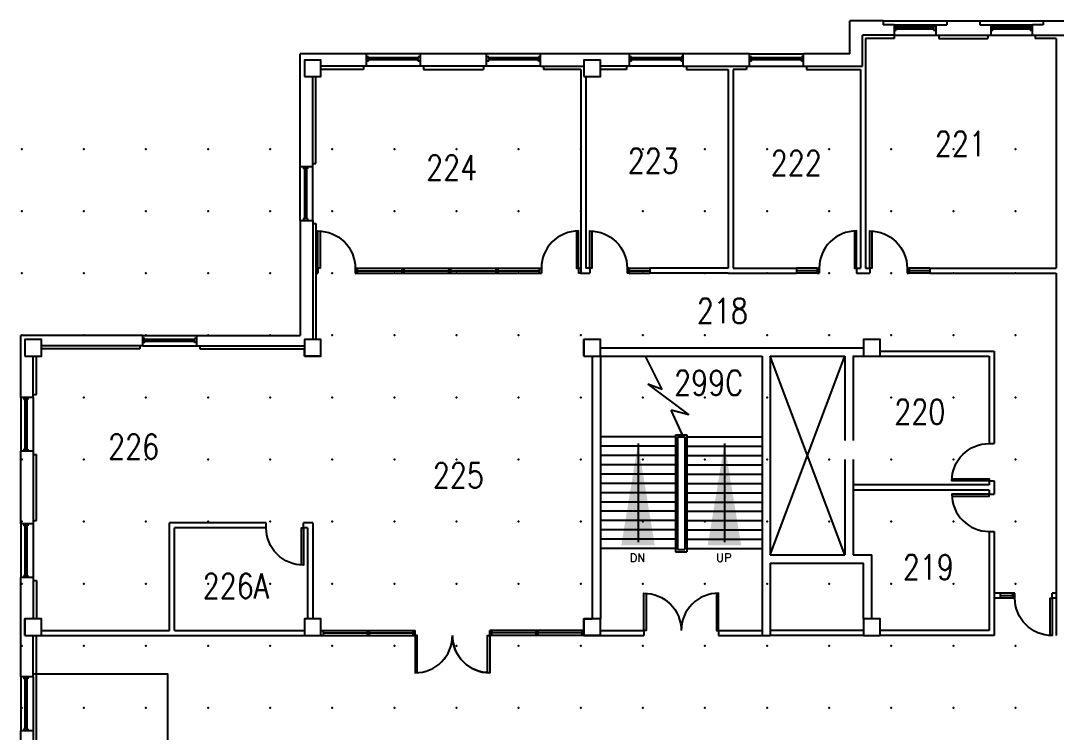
# Model space of a CAD drawing. Header units: millimetres. Extents: x 16 to 306, y 32 to 213.
# Drawn here: x 15.9 to 97.3, y 134.4 to 190.4 of the extents above; entities that cross this region are included whole.
import ezdxf
from ezdxf.enums import TextEntityAlignment as Align

# ---------------------------------------------------------------- set-up
doc = ezdxf.new("R2010")
doc.units = ezdxf.units.MM
for name, color, linetype in [('A-CIRC-TEXT', 1, 'Continuous'), ('A-DOOR', 2, 'Continuous'), ('A-FLOR-IDEN', 202, 'Continuous'), ('A-FLOR-STRS', 1, 'Continuous'), ('A-GLAZ', 5, 'Continuous'), ('A-WALL', 7, 'Continuous')]:
    doc.layers.add(name, color=color, linetype=linetype)
doc.styles.add('NOTES8', font='romans.shx', dxfattribs={"height": 8})
doc.styles.add('ROMANS', font='ROMANS.shx')
doc.styles.get("Standard").update_dxf_attribs({"font": 'arial.ttf'})
doc.dimstyles.get("Standard").update_dxf_attribs({"dimtxt": 0.18, "dimasz": 0.18, "dimexe": 0.18, "dimexo": 0.0625, "dimgap": 0.09, "dimtad": 0, "dimtih": 1, "dimtoh": 1, "dimdec": 4, "dimzin": 0, "dimdsep": 46, "dimtxsty": 'Standard', "dimcen": 0.09, "dimadec": 0, "dimazin": 0, "dimtfac": 1, "dimtdec": 4, "dimtofl": 0, "dimtmove": 0, "dimatfit": 3, "dimfxl": 1, "dimtolj": 1, "dimtzin": 0, "dimarcsym": 0})

# ---------------------------------------------------------------- blocks, each defined once
blk = doc.blocks.new('*U5')
blk.add_point((0, 0))
blk = doc.blocks.new('*U7')
at = {"color": 0, "linetype": 'ByBlock', "lineweight": -2, "transparency": 16777216}
for p in [(0, 146.502), (4.8834, 146.502), (9.7668, 146.502), (14.6502, 146.502), (19.5336, 146.502), (24.417, 146.502), (29.3004, 146.502), (34.1838, 146.502), (39.0672, 146.502), (43.9506, 146.502), (48.834, 146.502), (53.7174, 146.502), (58.6008, 146.502), (63.4842, 146.502), (68.3676, 146.502), (73.251, 146.502), (78.1344, 146.502), (0, 141.6186), (4.8834, 141.6186), (9.7668, 141.6186), (14.6502, 141.6186), (19.5336, 141.6186), (24.417, 141.6186), (29.3004, 141.6186), (34.1838, 141.6186), (39.0672, 141.6186), (43.9506, 141.6186), (48.834, 141.6186), (53.7174, 141.6186), (58.6008, 141.6186), (63.4842, 141.6186), (68.3676, 141.6186), (73.251, 141.6186), (78.1344, 141.6186), (0, 136.7352), (4.8834, 136.7352), (9.7668, 136.7352), (14.6502, 136.7352), (19.5336, 136.7352), (24.417, 136.7352), (29.3004, 136.7352), (34.1838, 136.7352), (39.0672, 136.7352), (43.9506, 136.7352), (48.834, 136.7352), (53.7174, 136.7352), (58.6008, 136.7352), (63.4842, 136.7352), (68.3676, 136.7352), (73.251, 136.7352), (78.1344, 136.7352), (0, 131.8518), (4.8834, 131.8518), (9.7668, 131.8518), (14.6502, 131.8518), (19.5336, 131.8518), (24.417, 131.8518), (29.3004, 131.8518), (34.1838, 131.8518), (39.0672, 131.8518), (43.9506, 131.8518), (48.834, 131.8518), (53.7174, 131.8518), (58.6008, 131.8518), (63.4842, 131.8518), (68.3676, 131.8518), (73.251, 131.8518), (78.1344, 131.8518), (0, 126.9684), (4.8834, 126.9684), (9.7668, 126.9684), (14.6502, 126.9684), (19.5336, 126.9684), (24.417, 126.9684), (29.3004, 126.9684), (34.1838, 126.9684), (39.0672, 126.9684), (43.9506, 126.9684), (48.834, 126.9684), (53.7174, 126.9684), (58.6008, 126.9684), (63.4842, 126.9684), (68.3676, 126.9684), (73.251, 126.9684), (78.1344, 126.9684), (0, 122.085), (4.8834, 122.085), (9.7668, 122.085), (14.6502, 122.085), (19.5336, 122.085), (24.417, 122.085), (29.3004, 122.085), (34.1838, 122.085), (39.0672, 122.085), (43.9506, 122.085), (48.834, 122.085), (53.7174, 122.085), (58.6008, 122.085), (63.4842, 122.085), (68.3676, 122.085), (73.251, 122.085), (78.1344, 122.085), (0, 117.2016), (4.8834, 117.2016), (9.7668, 117.2016), (14.6502, 117.2016), (19.5336, 117.2016), (24.417, 117.2016), (29.3004, 117.2016), (34.1838, 117.2016), (39.0672, 117.2016), (43.9506, 117.2016), (48.834, 117.2016), (53.7174, 117.2016), (58.6008, 117.2016), (63.4842, 117.2016), (68.3676, 117.2016), (73.251, 117.2016), (78.1344, 117.2016), (0, 112.3182), (4.8834, 112.3182), (9.7668, 112.3182), (14.6502, 112.3182), (19.5336, 112.3182), (24.417, 112.3182), (29.3004, 112.3182), (34.1838, 112.3182), (39.0672, 112.3182), (43.9506, 112.3182), (48.834, 112.3182), (53.7174, 112.3182), (58.6008, 112.3182), (63.4842, 112.3182), (68.3676, 112.3182), (73.251, 112.3182), (78.1344, 112.3182), (0, 107.4348), (4.8834, 107.4348), (9.7668, 107.4348), (14.6502, 107.4348), (19.5336, 107.4348), (24.417, 107.4348), (29.3004, 107.4348), (34.1838, 107.4348), (39.0672, 107.4348), (43.9506, 107.4348), (48.834, 107.4348), (53.7174, 107.4348), (58.6008, 107.4348), (63.4842, 107.4348), (68.3676, 107.4348), (73.251, 107.4348), (78.1344, 107.4348), (0, 102.5514), (4.8834, 102.5514), (9.7668, 102.5514), (14.6502, 102.5514), (19.5336, 102.5514), (24.417, 102.5514), (29.3004, 102.5514), (34.1838, 102.5514), (39.0672, 102.5514), (43.9506, 102.5514), (48.834, 102.5514), (53.7174, 102.5514), (58.6008, 102.5514), (63.4842, 102.5514), (68.3676, 102.5514), (73.251, 102.5514), (78.1344, 102.5514)]:
    blk.add_blockref('*U5', p, dxfattribs=at)

msp = doc.modelspace()

# ---------------------------------------------------------------- linework, layer by layer
msp.add_lwpolyline([(17.147, 138.99), (27.468, 138.99), (27.468, 79.382), (17.147, 79.382)], close=True)
at = {"layer": 'A-DOOR'}
for p, q in [((46.929, 142.001), (46.929, 139.071)), ((47.092, 139.071), (47.092, 142.001)), ((52.627, 139.071), (52.627, 142.001)), ((52.79, 142.001), (52.79, 139.071))]:
    msp.add_line(p, q, dxfattribs=at)
for points in [[(39.45, 173.818), (39.45, 170.888), (39.287, 170.888), (39.287, 173.818, -0.414648), (42.217, 170.883, -0.414648)], [(59.616, 173.818), (59.616, 170.888), (59.779, 170.888), (59.779, 173.818, 0.4143), (56.848, 170.887, 0.4143)], [(60.827, 173.818), (60.827, 170.888), (60.664, 170.888), (60.664, 173.818, -0.4143), (63.594, 170.887, -0.4143)], [(81.46, 173.818), (81.46, 170.888), (81.623, 170.888), (81.623, 173.818, 0.4143), (78.693, 170.887, 0.4143)], [(82.834, 173.818), (82.834, 170.888), (82.671, 170.888), (82.671, 173.818, -0.414648), (85.601, 170.883, -0.414648)], [(89.122, 154.329), (92.052, 154.329), (92.052, 154.166), (89.122, 154.166, -0.4143), (92.053, 157.096, -0.4143)], [(89.122, 152.955), (92.052, 152.955), (92.052, 153.118), (89.122, 153.118, 0.4143), (92.053, 150.188, 0.4143)], [(37.985, 147.537), (37.985, 150.468), (38.148, 150.468), (38.148, 147.537, -0.4143), (35.217, 150.468, -0.4143)], [(65.079, 145.329), (65.079, 142.399), (64.917, 142.399), (64.917, 145.329, -0.414648), (67.847, 142.395, -0.414648)], [(70.614, 145.329), (70.614, 142.399), (70.777, 142.399), (70.777, 145.329, 0.4143), (67.847, 142.398, 0.4143)], [(96.844, 142.002), (96.844, 144.933), (97.007, 144.933), (97.007, 142.002, -0.4143), (94.077, 144.933, -0.4143)], [(47.091, 139.071), (47.091, 142.001), (46.928, 142.001), (46.928, 139.071, 0.4143), (49.858, 142.002, 0.4143)], [(52.626, 139.071), (52.626, 142.001), (52.789, 142.001), (52.789, 139.071, -0.4143), (49.858, 142.002, -0.4143)]]:
    msp.add_lwpolyline(points, format="xyb", dxfattribs=at)
for centre, start, end in [((46.929, 142.001), 270, 0.017), ((52.79, 142.001), 179.983, 270)]:
    msp.add_arc(centre, 2.93, start, end, dxfattribs=at)
at = {"layer": 'A-FLOR-STRS'}
for p, q in [((66.352, 161.34), (65.049, 163.979)), ((66.352, 161.34), (65.213, 161.758)), ((65.213, 161.758), (68.441, 159.366)), ((67.948, 157.793), (67.044, 159.722)), ((68.441, 159.366), (67.044, 159.722)), ((67.399, 157.63), (61.498, 157.63)), ((67.399, 157.793), (67.399, 148.595)), ((67.399, 157.793), (68.295, 157.793)), ((67.562, 157.63), (67.562, 148.758)), ((67.562, 157.63), (68.132, 157.63)), ((68.132, 157.63), (68.132, 148.758)), ((68.295, 157.793), (68.295, 148.595)), ((68.295, 157.63), (74.196, 157.63)), ((67.399, 156.898), (61.498, 156.898)), ((68.295, 156.898), (74.196, 156.898)), ((67.399, 156.165), (61.498, 156.165)), ((68.295, 156.165), (74.196, 156.165)), ((67.399, 155.433), (61.498, 155.433)), ((67.399, 154.7), (61.498, 154.7)), ((68.295, 155.433), (74.196, 155.433)), ((68.295, 154.7), (74.196, 154.7)), ((67.399, 153.968), (61.498, 153.968)), ((68.295, 153.968), (74.196, 153.968)), ((67.399, 153.235), (61.498, 153.235)), ((68.295, 153.235), (74.196, 153.235)), ((67.399, 152.502), (61.498, 152.502)), ((68.295, 152.502), (74.157, 152.502)), ((67.399, 151.77), (61.498, 151.77)), ((68.295, 151.77), (74.196, 151.77)), ((67.399, 151.037), (61.498, 151.037)), ((68.295, 151.037), (74.196, 151.037)), ((67.399, 150.305), (61.498, 150.305)), ((68.295, 150.305), (74.196, 150.305)), ((67.399, 149.572), (61.498, 149.572)), ((68.295, 149.572), (74.196, 149.572)), ((67.399, 148.84), (61.498, 148.84)), ((67.399, 148.595), (68.295, 148.595)), ((67.562, 148.758), (68.132, 148.758)), ((68.295, 148.84), (74.196, 148.84))]:
    msp.add_line(p, q, dxfattribs=at)
at = {"layer": 'A-GLAZ'}
for p, q in [((39.52, 142.399), (46.764, 142.399)), ((39.52, 142.002), (46.764, 142.002)), ((39.683, 142.201), (43.142, 142.201)), ((43.142, 142.399), (43.142, 142.002)), ((43.305, 142.399), (43.305, 142.002)), ((43.305, 142.201), (46.764, 142.201)), ((46.764, 142.399), (46.927, 142.399)), ((46.764, 142.001), (46.764, 142.399)), ((46.764, 142.002), (46.927, 142.002)), ((46.765, 142.002), (46.928, 142.002)), ((46.927, 142.001), (46.927, 142.399)), ((52.951, 142.399), (52.789, 142.399)), ((52.789, 142.001), (52.789, 142.399)), ((52.951, 142.002), (52.789, 142.002)), ((60.196, 142.399), (52.951, 142.399)), ((52.951, 142.001), (52.951, 142.399)), ((56.411, 142.201), (52.951, 142.201)), ((60.196, 142.002), (52.951, 142.002)), ((56.411, 142.399), (56.411, 142.002)), ((56.574, 142.399), (56.574, 142.002)), ((60.033, 142.201), (56.574, 142.201))]:
    msp.add_line(p, q, dxfattribs=at)
at = {"layer": 'A-WALL'}
for p, q in [((81.114, 187.747), (81.114, 190.352)), ((83.729, 190.352), (81.114, 190.352)), ((83.729, 190.352), (88.715, 190.352)), ((83.729, 190.352), (83.729, 190.026)), ((84.594, 190.026), (83.729, 190.026)), ((84.594, 190.026), (87.85, 190.026)), ((84.594, 190.026), (84.594, 189.212)), ((84.594, 189.945), (84.757, 189.945)), ((84.757, 189.945), (84.757, 189.619)), ((84.757, 189.863), (87.687, 189.863)), ((84.757, 189.7), (87.687, 189.7)), ((87.687, 189.945), (87.687, 189.619)), ((87.687, 189.945), (87.85, 189.945)), ((87.85, 190.026), (88.715, 190.026)), ((87.85, 190.026), (87.85, 189.212)), ((88.715, 190.352), (91.319, 190.352)), ((88.715, 190.352), (88.715, 190.026)), ((91.319, 190.352), (96.305, 190.352)), ((91.319, 190.352), (91.319, 190.026)), ((91.319, 190.026), (92.184, 190.026)), ((92.184, 190.026), (95.44, 190.026)), ((92.184, 190.026), (92.184, 189.212)), ((95.44, 190.026), (95.44, 189.212)), ((96.305, 190.026), (95.451, 190.026)), ((96.305, 190.352), (98.91, 190.352)), ((96.305, 190.352), (96.305, 190.026)), ((82.091, 186.77), (82.091, 189.212)), ((84.594, 189.212), (82.091, 189.212)), ((82.346, 188.958), (82.346, 170.888)), ((84.594, 188.958), (82.346, 188.958)), ((84.594, 189.619), (84.757, 189.619)), ((84.594, 189.212), (87.85, 189.212)), ((84.594, 189.212), (84.594, 188.958)), ((87.687, 189.619), (87.85, 189.619)), ((87.85, 189.212), (92.184, 189.212)), ((88.094, 189.212), (88.094, 188.958)), ((88.094, 188.958), (91.94, 188.958)), ((91.94, 189.212), (91.94, 188.958)), ((92.184, 189.212), (95.44, 189.212)), ((95.44, 189.212), (99.774, 189.212)), ((95.684, 189.212), (95.684, 188.958)), ((97.333, 188.958), (95.684, 188.958)), ((97.333, 188.958), (97.333, 170.888)), ((43.103, 187.747), (37.893, 187.747)), ((37.893, 178.875), (37.893, 187.747)), ((47.335, 187.747), (43.103, 187.747)), ((43.103, 186.77), (43.103, 187.747)), ((52.545, 187.747), (47.335, 187.747)), ((47.335, 186.77), (47.335, 187.747)), ((56.777, 187.747), (52.545, 187.747)), ((52.545, 186.77), (52.545, 187.747)), ((63.777, 187.747), (56.777, 187.747)), ((56.777, 186.77), (56.777, 187.747)), ((68.01, 187.747), (63.777, 187.747)), ((63.777, 186.77), (63.777, 187.747)), ((73.219, 187.747), (68.01, 187.747)), ((68.01, 186.77), (68.01, 187.747)), ((73.219, 187.747), (77.452, 187.747)), ((73.219, 186.77), (73.219, 187.747)), ((81.114, 187.747), (77.452, 187.747)), ((77.452, 186.77), (77.452, 187.747)), ((43.103, 186.77), (39.521, 186.77)), ((42.858, 186.516), (39.521, 186.516)), ((42.858, 186.77), (42.858, 186.516)), ((47.335, 186.77), (43.103, 186.77)), ((52.545, 186.77), (47.335, 186.77)), ((47.582, 186.77), (47.582, 186.516)), ((47.582, 186.516), (52.298, 186.516)), ((52.298, 186.77), (52.298, 186.516)), ((56.777, 186.77), (52.545, 186.77)), ((56.777, 186.77), (60.196, 186.77)), ((57.026, 186.77), (57.026, 186.516)), ((59.941, 186.516), (57.026, 186.516)), ((59.941, 186.516), (59.941, 170.491)), ((63.777, 186.77), (61.498, 186.77)), ((63.533, 186.516), (61.498, 186.516)), ((63.533, 186.77), (63.533, 186.516)), ((68.01, 186.77), (63.777, 186.77)), ((68.01, 186.77), (73.219, 186.77)), ((68.256, 186.77), (68.256, 186.516)), ((68.256, 186.516), (71.53, 186.516)), ((71.53, 186.516), (71.53, 170.888)), ((71.927, 186.516), (71.927, 170.888)), ((72.977, 186.516), (71.927, 186.516)), ((72.977, 186.77), (72.977, 186.516)), ((73.219, 186.77), (77.452, 186.77)), ((77.452, 186.77), (82.091, 186.77)), ((77.696, 186.77), (77.696, 186.516)), ((77.696, 186.516), (81.949, 186.516)), ((81.949, 186.516), (81.949, 170.888)), ((38.87, 178.875), (38.87, 185.956)), ((39.124, 179.118), (39.124, 185.956)), ((60.338, 185.956), (60.338, 170.888)), ((38.87, 179.118), (39.124, 179.118)), ((37.893, 178.875), (38.87, 178.875)), ((37.893, 174.642), (37.893, 178.875)), ((38.139, 178.874), (38.139, 178.712)), ((38.465, 178.712), (38.139, 178.712)), ((38.221, 178.712), (38.221, 174.805)), ((38.383, 178.712), (38.383, 174.805)), ((38.465, 178.874), (38.465, 178.712)), ((38.87, 174.642), (38.87, 178.875)), ((37.893, 174.642), (37.893, 165.607)), ((37.893, 174.642), (38.87, 174.642)), ((38.139, 174.805), (38.139, 174.642)), ((38.465, 174.805), (38.139, 174.805)), ((38.465, 174.805), (38.465, 174.642)), ((38.87, 174.642), (38.87, 165.282)), ((38.87, 174.398), (39.124, 174.398)), ((39.124, 174.398), (39.124, 165.282)), ((39.124, 170.888), (39.287, 170.888)), ((39.124, 170.491), (39.287, 170.491)), ((39.287, 170.888), (39.287, 170.491)), ((42.217, 170.888), (56.848, 170.888)), ((42.217, 170.888), (42.217, 170.491)), ((42.217, 170.491), (56.848, 170.491)), ((42.38, 170.888), (42.38, 170.491)), ((42.38, 170.689), (45.88, 170.689)), ((45.88, 170.888), (45.88, 170.491)), ((46.043, 170.888), (46.043, 170.491)), ((46.043, 170.689), (49.579, 170.689)), ((49.579, 170.491), (49.579, 170.888)), ((49.741, 170.491), (49.741, 170.888)), ((49.741, 170.689), (53.277, 170.689)), ((53.277, 170.888), (53.277, 170.491)), ((53.44, 170.888), (53.44, 170.491)), ((53.44, 170.689), (56.686, 170.689)), ((56.686, 170.888), (56.686, 170.491)), ((56.848, 170.888), (56.848, 170.491)), ((59.779, 170.888), (59.779, 170.491)), ((59.779, 170.888), (59.941, 170.888)), ((59.941, 170.491), (59.779, 170.491)), ((59.941, 170.491), (60.664, 170.491)), ((60.664, 170.888), (60.338, 170.888)), ((60.664, 170.888), (60.664, 170.491)), ((63.594, 170.888), (63.594, 170.491)), ((63.757, 170.888), (63.594, 170.888)), ((63.757, 170.491), (63.594, 170.491)), ((63.757, 170.888), (63.757, 170.491)), ((63.757, 170.888), (65.385, 170.888)), ((63.757, 170.689), (65.385, 170.689)), ((63.757, 170.491), (65.385, 170.491)), ((71.53, 170.888), (65.385, 170.888)), ((65.385, 170.888), (65.385, 170.491)), ((71.53, 170.491), (65.385, 170.491)), ((71.53, 170.491), (71.927, 170.491)), ((71.927, 170.888), (76.902, 170.888)), ((71.927, 170.491), (76.902, 170.491)), ((76.902, 170.888), (76.902, 170.491)), ((78.53, 170.888), (76.902, 170.888)), ((78.53, 170.689), (76.902, 170.689)), ((78.53, 170.491), (76.902, 170.491)), ((78.53, 170.888), (78.53, 170.491)), ((78.53, 170.888), (78.693, 170.888)), ((78.53, 170.491), (78.693, 170.491)), ((78.693, 170.888), (78.693, 170.491)), ((81.623, 170.888), (81.623, 170.491)), ((81.623, 170.888), (81.949, 170.888)), ((81.623, 170.491), (82.671, 170.491)), ((82.346, 170.888), (82.671, 170.888)), ((82.671, 170.888), (82.671, 170.491)), ((85.601, 170.888), (85.764, 170.888)), ((85.601, 170.888), (85.601, 170.491)), ((85.601, 170.491), (85.764, 170.491)), ((85.764, 170.888), (85.764, 170.491)), ((87.392, 170.888), (85.764, 170.888)), ((87.392, 170.689), (85.764, 170.689)), ((87.392, 170.491), (85.764, 170.491)), ((87.392, 170.888), (97.333, 170.888)), ((87.392, 170.888), (87.392, 170.491)), ((87.392, 170.491), (97.333, 170.491)), ((97.333, 170.491), (97.333, 142.002)), ((15.916, 160.723), (15.916, 165.607)), ((25.521, 165.607), (15.916, 165.607)), ((25.521, 165.607), (29.754, 165.607)), ((25.521, 164.793), (25.521, 165.607)), ((25.684, 165.365), (25.521, 165.365)), ((25.684, 165.04), (25.684, 165.365)), ((29.591, 165.284), (25.684, 165.284)), ((29.754, 165.365), (29.591, 165.365)), ((29.591, 165.04), (29.591, 165.365)), ((29.754, 165.607), (37.893, 165.607)), ((29.754, 164.793), (29.754, 165.607)), ((39.521, 165.282), (39.124, 165.282)), ((39.521, 163.979), (39.521, 165.282)), ((60.196, 163.979), (60.196, 165.282)), ((61.498, 165.282), (60.196, 165.282)), ((61.498, 164.63), (61.498, 165.282)), ((25.521, 164.793), (17.544, 164.793)), ((25.277, 164.539), (17.544, 164.539)), ((25.277, 164.793), (25.277, 164.539)), ((25.684, 165.04), (25.521, 165.04)), ((25.521, 164.793), (29.754, 164.793)), ((29.591, 165.121), (25.684, 165.121)), ((29.754, 165.04), (29.591, 165.04)), ((29.754, 164.793), (38.219, 164.793)), ((29.999, 164.793), (29.999, 164.539)), ((29.999, 164.539), (38.219, 164.539)), ((38.219, 163.979), (38.219, 164.539)), ((61.498, 164.63), (82.173, 164.63)), ((16.242, 163.979), (17.544, 163.979)), ((16.893, 160.723), (16.893, 163.979)), ((17.147, 160.968), (17.147, 163.979)), ((39.068, 163.979), (38.219, 163.979)), ((39.521, 163.979), (39.068, 163.979)), ((60.196, 163.979), (60.847, 163.979)), ((60.847, 163.979), (60.847, 143.305)), ((61.498, 163.979), (61.498, 143.305)), ((61.498, 163.979), (74.196, 163.979)), ((74.196, 163.979), (74.196, 142.002)), ((74.847, 163.979), (80.707, 163.979)), ((74.847, 163.979), (74.847, 148.351)), ((74.847, 148.351), (80.707, 163.979)), ((80.707, 148.351), (74.847, 163.979)), ((80.707, 163.979), (80.707, 157.343)), ((81.349, 163.979), (92.052, 163.979)), ((81.359, 163.979), (81.359, 157.343)), ((81.359, 163.979), (82.173, 163.979)), ((83.475, 164.376), (92.449, 164.376)), ((92.052, 163.979), (92.052, 157.096)), ((92.449, 164.376), (92.449, 157.096)), ((15.916, 160.723), (15.916, 156.491)), ((16.893, 160.723), (15.916, 160.723)), ((16.893, 160.968), (17.147, 160.968)), ((16.893, 160.723), (16.893, 156.491)), ((15.916, 150.793), (15.916, 156.491)), ((16.893, 156.491), (15.916, 156.491)), ((16.893, 156.491), (16.893, 150.793)), ((92.052, 157.096), (92.449, 157.096)), ((16.893, 156.247), (17.147, 156.247)), ((17.147, 151.036), (17.147, 156.247)), ((80.707, 155.855), (80.707, 148.351)), ((81.359, 155.855), (81.359, 148.351)), ((92.052, 154.166), (92.449, 154.166)), ((92.052, 154.166), (92.052, 153.84)), ((92.449, 154.166), (92.449, 153.118)), ((92.052, 153.84), (81.349, 153.84)), ((92.052, 153.444), (81.349, 153.444)), ((92.052, 153.444), (92.052, 153.118)), ((92.052, 153.118), (92.449, 153.118)), ((15.916, 150.793), (15.916, 146.561)), ((16.893, 150.793), (15.916, 150.793)), ((16.893, 151.036), (17.147, 151.036)), ((16.893, 150.793), (16.893, 146.561)), ((27.607, 142.399), (27.607, 150.864)), ((35.217, 150.864), (27.607, 150.864)), ((35.217, 150.468), (35.217, 150.864)), ((38.87, 150.864), (38.148, 150.864)), ((38.148, 150.468), (38.148, 150.864)), ((38.87, 150.864), (38.87, 143.305)), ((28.004, 142.399), (28.004, 150.468)), ((35.217, 150.468), (28.004, 150.468)), ((38.473, 150.468), (38.148, 150.468)), ((38.473, 150.468), (38.473, 143.305)), ((92.052, 150.188), (92.449, 150.188)), ((92.052, 150.188), (92.052, 142.399)), ((92.449, 150.188), (92.449, 142.002)), ((74.847, 148.351), (80.707, 148.351)), ((81.359, 148.351), (82.824, 148.351)), ((82.824, 143.305), (82.824, 148.351)), ((74.847, 147.7), (82.173, 147.7)), ((74.847, 147.7), (74.847, 142.002)), ((82.173, 143.305), (82.173, 147.7)), ((15.916, 138.747), (15.916, 146.561)), ((16.893, 146.561), (15.916, 146.561)), ((16.893, 146.561), (16.893, 143.305)), ((16.893, 146.317), (17.147, 146.317)), ((17.147, 146.317), (17.147, 143.305)), ((92.937, 145.329), (92.449, 145.329)), ((92.937, 144.933), (92.449, 144.933)), ((93.914, 145.329), (92.937, 145.329)), ((92.937, 144.933), (92.937, 145.329)), ((93.914, 145.131), (92.937, 145.131)), ((93.914, 144.933), (92.937, 144.933)), ((94.077, 145.329), (93.914, 145.329)), ((93.914, 144.933), (93.914, 145.329)), ((94.077, 144.933), (93.914, 144.933)), ((94.077, 144.933), (94.077, 145.329)), ((97.333, 145.329), (97.007, 145.329)), ((97.007, 144.933), (97.007, 145.329)), ((97.333, 144.933), (97.007, 144.933)), ((16.242, 142.002), (16.242, 143.305)), ((39.521, 143.305), (38.87, 143.305)), ((39.521, 142.002), (39.521, 143.305)), ((60.196, 142.002), (60.196, 143.305)), ((60.196, 143.305), (60.847, 143.305)), ((60.196, 142.002), (60.196, 143.305)), ((16.893, 138.747), (16.893, 142.002)), ((17.147, 138.99), (17.147, 142.002)), ((17.544, 142.399), (27.607, 142.399)), ((17.544, 142.002), (38.219, 142.002)), ((28.004, 142.399), (38.219, 142.399)), ((38.219, 142.002), (39.521, 142.002)), ((39.521, 142.399), (46.765, 142.399)), ((39.521, 142.002), (46.765, 142.002)), ((39.684, 142.399), (39.684, 142.002)), ((39.684, 142.201), (43.143, 142.201)), ((43.143, 142.399), (43.143, 142.002)), ((43.306, 142.399), (43.306, 142.002)), ((43.306, 142.201), (46.765, 142.201)), ((46.765, 142.399), (46.928, 142.399)), ((46.765, 142.001), (46.765, 142.399)), ((46.765, 142.002), (46.928, 142.002)), ((46.767, 142.002), (46.929, 142.002)), ((46.928, 142.001), (46.928, 142.399)), ((47.092, 142.001), (46.929, 142.001)), ((52.627, 142.001), (52.79, 142.001)), ((52.953, 142.399), (52.79, 142.399)), ((52.79, 142.001), (52.79, 142.399)), ((52.953, 142.002), (52.79, 142.002)), ((60.197, 142.399), (52.953, 142.399)), ((52.953, 142.001), (52.953, 142.399)), ((56.412, 142.201), (52.953, 142.201)), ((60.197, 142.002), (52.953, 142.002)), ((56.412, 142.399), (56.412, 142.002)), ((56.575, 142.399), (56.575, 142.002)), ((60.034, 142.201), (56.575, 142.201)), ((60.034, 142.399), (60.034, 142.002)), ((61.498, 142.002), (60.196, 142.002)), ((61.498, 142.399), (64.917, 142.399)), ((61.498, 142.002), (64.917, 142.002)), ((64.917, 142.399), (64.917, 142.002)), ((70.777, 142.399), (74.196, 142.399)), ((70.777, 142.399), (70.777, 142.002)), ((70.777, 142.002), (74.196, 142.002)), ((74.196, 142.002), (74.847, 142.002)), ((82.173, 142.399), (74.847, 142.399)), ((82.173, 142.002), (74.847, 142.002)), ((92.052, 142.399), (83.475, 142.399)), ((92.449, 142.002), (83.475, 142.002)), ((15.916, 138.747), (15.916, 134.514)), ((16.893, 138.747), (15.916, 138.747)), ((16.893, 138.99), (17.147, 138.99)), ((16.893, 138.747), (16.893, 134.514)), ((15.916, 128.816), (15.916, 134.514)), ((16.893, 134.514), (15.916, 134.514)), ((16.893, 134.514), (16.893, 128.816))]:
    msp.add_line(p, q, dxfattribs=at)
at = {"layer": 'A-WALL', "linetype": 'Continuous'}
for p, q in [((92.184, 189.945), (92.347, 189.945)), ((92.347, 189.945), (92.347, 189.619)), ((92.347, 189.863), (95.277, 189.863)), ((92.347, 189.7), (95.277, 189.7)), ((95.277, 189.945), (95.44, 189.945)), ((95.277, 189.945), (95.277, 189.619)), ((92.184, 189.619), (92.347, 189.619)), ((95.277, 189.619), (95.44, 189.619)), ((43.267, 187.508), (43.104, 187.508)), ((43.267, 187.182), (43.267, 187.508)), ((47.174, 187.426), (43.267, 187.426)), ((47.174, 187.263), (43.267, 187.263)), ((47.174, 187.182), (47.174, 187.508)), ((47.336, 187.508), (47.174, 187.508)), ((52.708, 187.508), (52.546, 187.508)), ((52.708, 187.182), (52.708, 187.508)), ((56.615, 187.426), (52.708, 187.426)), ((56.615, 187.263), (52.708, 187.263)), ((56.615, 187.182), (56.615, 187.508)), ((56.778, 187.508), (56.615, 187.508)), ((63.941, 187.508), (63.778, 187.508)), ((63.941, 187.182), (63.941, 187.508)), ((67.848, 187.426), (63.941, 187.426)), ((67.848, 187.263), (63.941, 187.263)), ((67.848, 187.182), (67.848, 187.508)), ((68.011, 187.508), (67.848, 187.508)), ((73.383, 187.508), (73.22, 187.508)), ((73.383, 187.182), (73.383, 187.508)), ((77.29, 187.426), (73.383, 187.426)), ((77.29, 187.263), (73.383, 187.263)), ((77.29, 187.182), (77.29, 187.508)), ((77.453, 187.508), (77.29, 187.508)), ((43.267, 187.182), (43.103, 187.182)), ((47.336, 187.182), (47.174, 187.182)), ((52.708, 187.182), (52.545, 187.182)), ((56.778, 187.182), (56.615, 187.182)), ((63.941, 187.182), (63.778, 187.182)), ((68.011, 187.182), (67.848, 187.182)), ((73.383, 187.182), (73.22, 187.182)), ((77.453, 187.182), (77.29, 187.182)), ((16.161, 160.723), (16.161, 160.561)), ((16.486, 160.561), (16.161, 160.561)), ((16.242, 160.561), (16.242, 156.654)), ((16.405, 160.561), (16.405, 156.654)), ((16.486, 160.723), (16.486, 160.561)), ((16.486, 156.654), (16.161, 156.654)), ((16.161, 156.654), (16.161, 156.491)), ((16.486, 156.654), (16.486, 156.491)), ((16.161, 150.793), (16.161, 150.63)), ((16.486, 150.63), (16.161, 150.63)), ((16.242, 150.63), (16.242, 146.723)), ((16.405, 150.63), (16.405, 146.723)), ((16.486, 150.793), (16.486, 150.63)), ((16.486, 146.723), (16.161, 146.723)), ((16.161, 146.723), (16.161, 146.561)), ((16.486, 146.723), (16.486, 146.561)), ((16.161, 138.747), (16.161, 138.584)), ((16.486, 138.584), (16.161, 138.584)), ((16.242, 138.584), (16.242, 134.677)), ((16.405, 138.584), (16.405, 134.677)), ((16.486, 138.747), (16.486, 138.584)), ((16.486, 134.677), (16.161, 134.677)), ((16.161, 134.677), (16.161, 134.514)), ((16.486, 134.677), (16.486, 134.514))]:
    msp.add_line(p, q, dxfattribs=at)
at = {"layer": 'A-WALL'}
for points in [[(38.219, 185.956), (39.521, 185.956), (39.521, 187.258), (38.219, 187.258), (38.219, 185.956)], [(60.196, 185.956), (61.498, 185.956), (61.498, 187.258), (60.196, 187.258), (60.196, 185.956)], [(16.242, 163.979), (17.544, 163.979), (17.544, 165.282), (16.242, 165.282), (16.242, 163.979)], [(38.219, 163.979), (39.521, 163.979), (39.521, 165.282), (38.219, 165.282), (38.219, 163.979)], [(60.196, 163.979), (61.498, 163.979), (61.498, 165.282), (60.196, 165.282), (60.196, 163.979)], [(82.173, 163.979), (83.475, 163.979), (83.475, 165.282), (82.173, 165.282), (82.173, 163.979)], [(16.242, 142.002), (17.544, 142.002), (17.544, 143.305), (16.242, 143.305), (16.242, 142.002)], [(38.219, 142.002), (39.521, 142.002), (39.521, 143.305), (38.219, 143.305), (38.219, 142.002)], [(60.196, 142.002), (61.498, 142.002), (61.498, 143.305), (60.196, 143.305), (60.196, 142.002)], [(82.173, 142.002), (83.475, 142.002), (83.475, 143.305), (82.173, 143.305), (82.173, 142.002)]]:
    msp.add_lwpolyline(points, close=True, dxfattribs=at)

# ---------------------------------------------------------------- block references
msp.add_blockref('*U7', (15.992, 33.759))

# ---------------------------------------------------------------- texts
at = {"layer": 'A-CIRC-TEXT', "style": 'NOTES8'}
for s, p in [('DN', (63.804, 147.791)), ('UP', (70.594, 147.799))]:
    msp.add_text(s, height=0.6512, dxfattribs=at).set_placement(p)
at = {"layer": 'A-FLOR-IDEN', "style": 'ROMANS', "width": 0.8}
for s, p in [('221', (89.793, 179.695)), ('223', (65.647, 178.358)), ('222', (76.887, 178.18)), ('224', (49.798, 177.824)), ('218', (71.079, 166.56)), ('299C', (70.003, 160.895)), ('220', (86.604, 158.614)), ('226', (24.794, 155.878)), ('225', (50.323, 153.624)), ('219', (87.275, 146.406)), ('226A', (32.831, 144.926))]:
    msp.add_text(s, height=1.9535, dxfattribs=at).set_placement(p, align=Align.CENTER)

# ---------------------------------------------------------------- leaders
at = {"layer": 'A-CIRC-TEXT'}
for points in [[(64.449, 157.099), (64.449, 149.354)], [(71.245, 157.099), (71.245, 149.354)]]:
    msp.add_leader(points, dimstyle='Standard', override={"dimasz": 8, "dimcen": 8}, dxfattribs=at)

doc.saveas('drawing.dxf')
